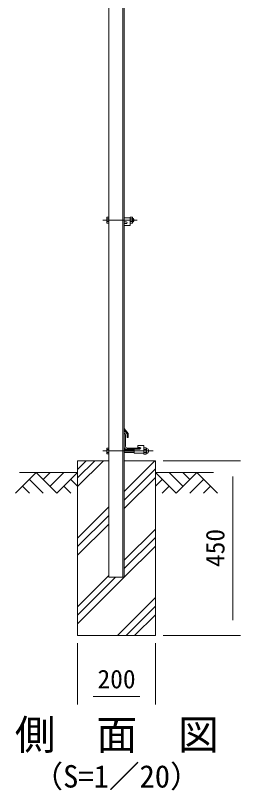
# Model space of a CAD drawing. Units: millimetres, scale not verified. Extents: x -4200 to 4200, y -2970 to 2970.
# Drawn here: x -50 to 529, y -845 to 1151 of the extents above; entities that cross this region are included whole.
import ezdxf
from ezdxf.enums import TextEntityAlignment as Align

# ---------------------------------------------------------------- set-up
doc = ezdxf.new("R2010")
doc.units = ezdxf.units.MM
doc.header["$LTSCALE"] = 20
doc.linetypes.add('USER1', pattern=[50.8, 31.75, -6.35, 6.35, -6.35])
for name, color, linetype, lineweight in [('0-0_D-STR1', 1, 'Continuous', 18), ('0-1_D-BMK', 2, 'USER1', 13), ('0-2_D-STR-DIM', 7, 'Continuous', 9), ('0-3_D-STR3', 3, 'Continuous', 13), ('0-4_D-BGD', 7, 'Continuous', 9), ('0-5_D-STR4', 7, 'Continuous', 9), ('0-6_D-DCR-HCH', 7, 'Continuous', 9)]:
    doc.layers.add(name, color=color, linetype=linetype, lineweight=lineweight)
doc.layers.add('0-9_D-TTL-TXT', color=7, linetype='Continuous')
doc.styles.add('ＭＳ ゴシック', font='')
doc.styles.get('ＭＳ ゴシック').set_extended_font_data('MS Gothic')

msp = doc.modelspace()

# ---------------------------------------------------------------- linework, layer by layer
at = {"layer": '0-0_D-STR1'}
for p, q in [((226.82, -296.02), (226.82, 1863.04)), ((230.32, -296.02), (230.32, 1863.98)), ((190.32, -296.02), (190.32, 1853.26)), ((240.32, 74.71), (230.32, 87.21)), ((231.32, 73.98), (230.32, 73.98)), ((230.32, 38.98), (230.32, 73.98)), ((233.32, 41.48), (233.32, 71.98)), ((237.32, 63.71), (237.32, 73.59)), ((237.32, 63.71), (240.32, 63.71)), ((240.32, 63.71), (240.32, 74.71)), ((270.32, 33.98), (235.32, 33.98)), ((268.32, 36.98), (237.82, 36.98)), ((270.32, 34.98), (270.32, 33.98)), ((230.32, -296.02), (190.32, -296.02))]:
    msp.add_line(p, q, dxfattribs=at)
msp.add_lwpolyline([(237.32, 73.59), (230.32, 82.64), (230.32, 87.21)], dxfattribs=at)
for centre, radius, start, end in [((231.32, 71.98), 2, 0, 90), ((237.82, 41.48), 4.5, 180, 270), ((235.32, 38.98), 5, 180, 270), ((268.32, 34.98), 2, 0, 90)]:
    msp.add_arc(centre, radius, start, end, dxfattribs=at)
at = {"layer": '0-1_D-BMK'}
for p, q in [((263.32, 623.98), (175.32, 623.98)), ((304.55, 29.48), (175.32, 29.48))]:
    msp.add_line(p, q, dxfattribs=at)
at = {"layer": '0-2_D-STR-DIM'}
for p, q in [((330.32, 3.98), (529.33, 3.98)), ((509.33, -406.02), (509.33, -36.02)), ((330.32, -446.02), (529.33, -446.02)), ((110.32, -466.02), (110.32, -623.34)), ((310.32, -466.02), (310.32, -623.34)), ((150.32, -603.34), (270.32, -603.34))]:
    msp.add_line(p, q, dxfattribs=at)
at = {"layer": '0-3_D-STR3'}
for p, q in [((185.02, 630.28), (185.72, 631.49)), ((185.02, 630.28), (185.02, 617.68)), ((190.32, 631.49), (185.72, 631.49)), ((190.32, 627.73), (185.72, 627.73)), ((190.32, 620.23), (185.72, 620.23)), ((190.32, 631.49), (190.32, 616.47)), ((245.32, 629.98), (230.32, 629.98)), ((235.07, 619.48), (230.32, 619.48)), ((245.32, 616.47), (245.32, 631.49)), ((245.32, 629.98), (245.32, 609.98)), ((245.32, 627.73), (251.1, 627.73)), ((245.32, 620.23), (251.1, 620.23)), ((251.82, 617.73), (251.82, 630.23)), ((251.82, 627.98), (254.12, 627.98)), ((251.82, 619.98), (254.12, 619.98)), ((254.12, 627.98), (255.32, 626.78)), ((255.32, 626.78), (255.32, 621.18)), ((185.02, 617.68), (185.72, 616.47)), ((190.32, 616.47), (185.72, 616.47)), ((235.07, 614.98), (230.32, 614.98)), ((230.32, 614.98), (230.32, 609.98)), ((245.32, 609.98), (230.32, 609.98)), ((280.57, 43.48), (265.57, 43.48)), ((265.57, 38.48), (265.57, 43.48)), ((280.57, 23.48), (280.57, 43.48)), ((185.02, 35.78), (185.72, 36.99)), ((185.02, 23.18), (185.02, 35.78)), ((185.02, 23.18), (185.72, 21.97)), ((190.32, 36.99), (185.72, 36.99)), ((190.32, 33.23), (185.72, 33.23)), ((190.32, 25.73), (185.72, 25.73)), ((190.32, 21.97), (185.72, 21.97)), ((190.32, 21.97), (190.32, 36.99)), ((230.32, 33.48), (255.57, 33.48)), ((230.32, 32.73), (255.57, 32.73)), ((230.32, 26.23), (255.57, 26.23)), ((230.32, 25.48), (255.57, 25.48)), ((270.32, 33.98), (255.57, 33.98)), ((255.57, 23.48), (255.57, 33.98)), ((280.57, 23.48), (255.57, 23.48)), ((270.32, 38.48), (265.57, 38.48)), ((280.57, 23.25), (280.57, 35.59)), ((280.57, 23.25), (280.57, 35.59)), ((281.57, 37.58), (286.07, 37.58)), ((286.07, 33.53), (281.57, 33.53)), ((286.07, 25.43), (281.57, 25.43)), ((281.57, 21.38), (286.07, 21.38)), ((287.07, 23.25), (287.07, 35.59)), ((287.07, 23.25), (287.07, 35.59))]:
    msp.add_line(p, q, dxfattribs=at)
for points in [[(245.32, 631.49), (251.1, 631.49), (251.82, 630.23)], [(254.12, 627.98), (254.12, 619.98), (255.32, 621.18)], [(245.32, 616.47), (251.1, 616.47), (251.82, 617.73)]]:
    msp.add_lwpolyline(points, dxfattribs=at)
for centre, radius, start, end in [((188.46, 629.61), 3.32, 145.61585, 214.38415), ((197.56, 623.98), 12.42, 162.4121, 197.5879), ((188.46, 618.35), 3.32, 145.61585, 214.38415), ((235.07, 617.23), 2.25, 270, 90), ((248.35, 629.61), 3.32, 325.61586, 34.38414), ((248.35, 618.35), 3.32, 325.61585, 34.38416), ((239.26, 623.98), 12.42, 342.4121, 17.5879), ((188.46, 35.11), 3.32, 145.61585, 214.38415), ((197.56, 29.48), 12.42, 162.4121, 197.5879), ((188.46, 23.85), 3.32, 145.61585, 214.38415), ((270.32, 36.23), 2.25, 270, 90), ((283.12, 35.55), 2.55, 127.42505, 232.57495), ((289.27, 29.48), 8.7, 152.26063, 207.73937), ((283.11, 23.4), 2.54, 127.21089, 232.78911), ((284.52, 35.55), 2.55, 307.42505, 52.57495), ((278.37, 29.48), 8.7, 332.26063, 27.73937), ((284.53, 23.4), 2.54, 307.21089, 52.78911), ((287.44, 22.53), 0.5, 97.16806, 170.16084), ((287.44, 36.42), 0.5, 196.57981, 262.83194), ((286.57, 29.48), 6.5, 277.16806, 82.83194)]:
    msp.add_arc(centre, radius, start, end, dxfattribs=at)
at = {"layer": '0-4_D-BGD'}
for p, q in [((-39.68, -26.02), (110.32, -26.02)), ((460.32, -26.02), (310.32, -26.02))]:
    msp.add_line(p, q, dxfattribs=at)
at = {"layer": '0-5_D-STR4'}
for p, q in [((110.32, 3.98), (110.32, -446.02)), ((190.32, 3.98), (110.32, 3.98)), ((310.32, 3.98), (230.32, 3.98)), ((310.32, 3.98), (310.32, -446.02)), ((310.32, -446.02), (110.32, -446.02))]:
    msp.add_line(p, q, dxfattribs=at)
at = {"layer": '0-6_D-DCR-HCH'}
for p, q in [((110.32, -62.29), (176.59, 3.98)), ((110.32, -40.2), (154.5, 3.98)), ((110.32, -18.1), (132.4, 3.98)), ((230.32, -74.88), (309.18, 3.98)), ((230.32, -96.97), (310.32, -16.97)), ((3.9, -26.02), (-49.32, -79.23)), ((3.9, -26.02), (57.11, -79.23)), ((21.63, -43.76), (39.37, -26.02)), ((39.37, -61.5), (74.85, -26.02)), ((57.11, -79.23), (110.32, -26.02)), ((230.32, -119.07), (310.32, -39.07)), ((363.53, -79.23), (310.32, -26.02)), ((381.27, -61.5), (345.8, -26.02)), ((416.74, -26.02), (363.53, -79.23)), ((399.1, -43.85), (381.27, -26.02)), ((416.74, -26.02), (469.96, -79.23)), ((-13.84, -43.76), (21.8, -79.23)), ((92.58, -43.76), (110.32, -61.41)), ((328.06, -43.76), (310.32, -61.41)), ((434.48, -43.76), (398.84, -79.23)), ((-31.58, -61.5), (-13.76, -79.23)), ((74.85, -61.5), (92.66, -79.23)), ((345.8, -61.5), (327.98, -79.23)), ((452.22, -61.5), (434.4, -79.23)), ((110.32, -194.88), (190.32, -114.88)), ((110.32, -216.97), (190.32, -136.97)), ((110.32, -239.07), (190.32, -159.07)), ((230.32, -251.65), (310.32, -171.65)), ((230.32, -273.75), (310.32, -193.75)), ((230.32, -295.85), (310.32, -215.85)), ((110.32, -371.65), (190.32, -291.65)), ((110.32, -415.85), (230.15, -296.02)), ((110.32, -393.75), (208.05, -296.02)), ((212.73, -446.02), (310.32, -348.43)), ((234.83, -446.02), (310.32, -370.53)), ((256.92, -446.02), (310.32, -392.62))]:
    msp.add_line(p, q, dxfattribs=at)

# ---------------------------------------------------------------- texts
at = {"layer": '0-2_D-STR-DIM', "style": 'ＭＳ ゴシック'}
msp.add_text('450', height=48.09, rotation=90, dxfattribs=at).set_placement((502.59, -269.52), align=Align.BOTTOM_LEFT)
msp.add_text('200', height=48.09, dxfattribs=at).set_placement((161.32, -596.59), align=Align.BOTTOM_LEFT)
at = {"layer": '0-9_D-TTL-TXT', "style": 'ＭＳ ゴシック'}
for s, height, p in [('側\u3000面\u3000図', 76.98, (-51.44, -762.96)), ('（S=1／20）', 57.77, (-5.95, -854.94))]:
    msp.add_text(s, height=height, dxfattribs=at).set_placement(p, align=Align.BOTTOM_LEFT)

doc.saveas('drawing.dxf')
